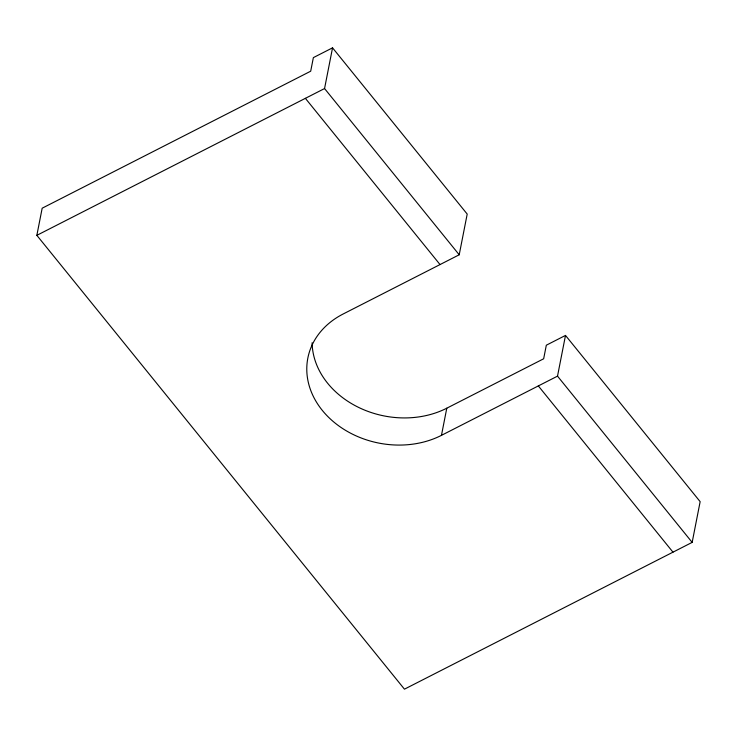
<?xml version="1.0" encoding="UTF-8"?>
<svg xmlns="http://www.w3.org/2000/svg" width="737" height="737" viewBox="0 0 737 737"><rect width="100%" height="100%" fill="white"/><g stroke="black" fill="none" stroke-linecap="round" stroke-linejoin="round"><path stroke-width="1.11" d="M565.5 335.418L700.15 501.657L692.163 542.377L404.456 689.169L36.85 235.343L42.175 208.203L310.701 71.194L313.363 57.624L332.544 47.831L467.203 214.071L459.215 254.781L343.166 313.99A86.091 69.739 11.1 0 0 322.309 410.389A86.091 69.739 11.1 0 0 441.463 435.346L557.513 376.137L565.5 335.418L546.32 345.211L543.657 358.781L446.788 408.197A86.091 69.739 11.1 0 1 358.661 407.432A86.091 69.739 11.1 0 1 312.11 342.76M459.215 254.781L324.556 88.551L332.544 47.831M441.463 435.346L446.788 408.197M36.85 235.343L324.556 88.551M557.513 376.137L692.163 542.377M305.376 98.334L440.035 264.574M538.332 385.921L672.982 552.16"/></g></svg>
